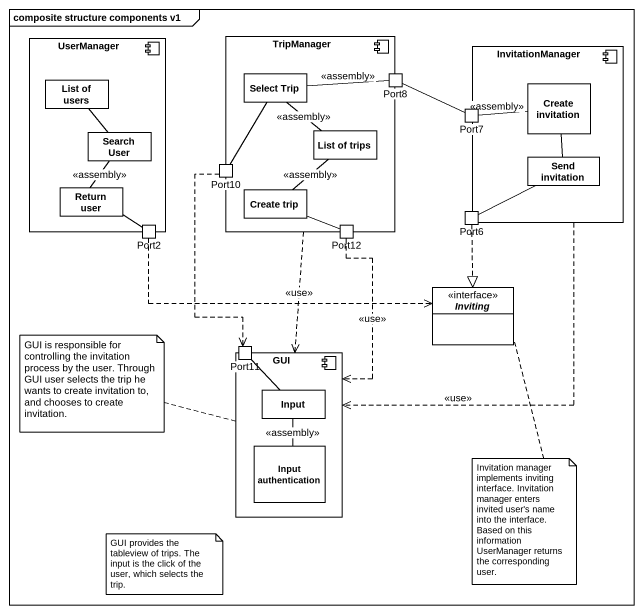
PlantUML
@startuml
mainframe composite structure components v1
allowmixing
hide circle
hide empty members
component UserManager {
  rectangle "List of users" as List_of_users
  rectangle "Search User" as Search_User
  rectangle "Return user" as Return_user
  port Port2
}
component TripManager {
  rectangle "Select Trip" as Select_Trip
  port Port8
  port Port10
  rectangle "List of trips" as List_of_trips
  rectangle "Create trip" as Create_trip
  port Port12
}
component InvitationManager {
  rectangle "Create invitation" as Create_invitation
  port Port7
  rectangle "Send invitation" as Send_invitation
  port Port6
}
interface Inviting
component GUI {
  port Port11
  rectangle Input
  rectangle "Input authentication" as Input_authentication
}
TripManager ..> GUI : <<use>>
Select_Trip -right- Port8 : <<assembly>>
Select_Trip -- List_of_trips : <<assembly>>
Port8 -right- Port7
InvitationManager ..> GUI : <<use>>
Create_invitation -- Send_invitation
Port7 -right- Create_invitation : <<assembly>>
Search_User -up- List_of_users
Port10 -up- Select_Trip
Port10 ..> Port11
Send_invitation -left- Port6
Return_user -up- Search_User : <<assembly>>
Return_user -right- Port2
Create_trip -up- List_of_trips : <<assembly>>
Create_trip -right- Port12
Port2 .right.> Inviting
Port12 ..> GUI : <<use>>
Port6 ..|> Inviting
Input -up- Port11
Input -- Input_authentication : <<assembly>>
note left of GUI : GUI is responsible for controlling the invitation process by the user. Through GUI user selects the trip he wants to create invitation to, and chooses to create invitation.
note bottom of Inviting : Invitation manager implements inviting interface. Invitation manager enters invited user's name into the interface. Based on this information UserManager returns the corresponding user.
note as N3
  GUI provides the tableview of trips. The input is the click of the user, which selects the trip.
end note
@enduml
